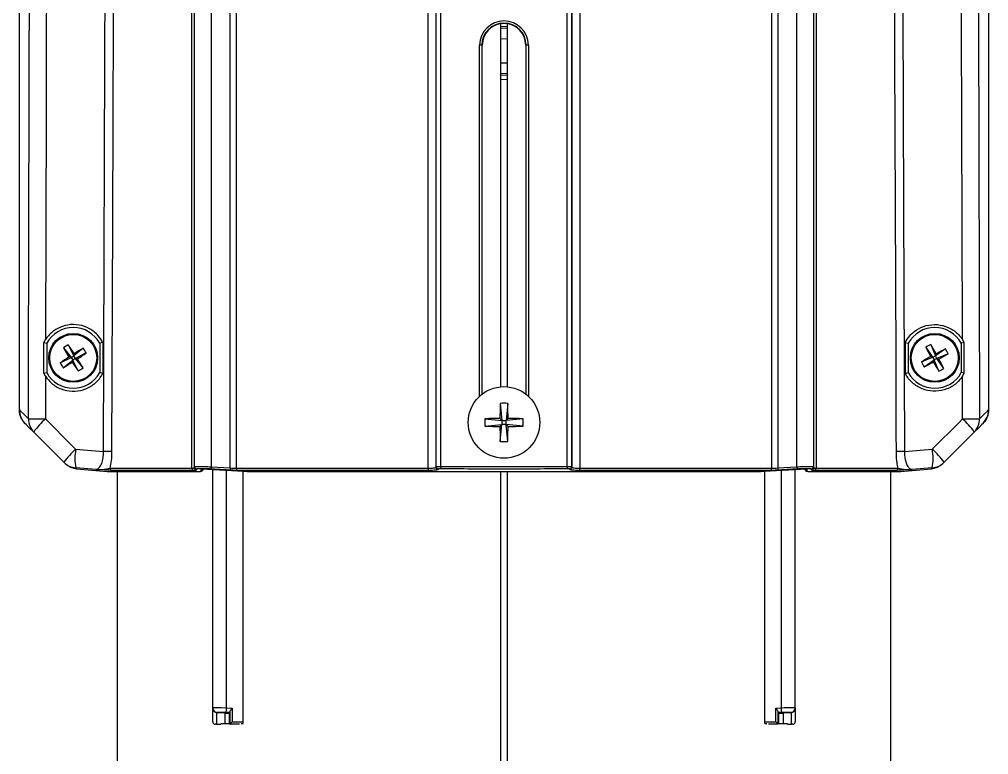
# Model space of a CAD drawing. Extents: x 7 to 113, y 1 to 87.
# Drawn here: x 45.81 to 52.2, y 65.56 to 70.41 of the extents above; entities that cross this region are included whole.
import ezdxf

# ---------------------------------------------------------------- set-up
doc = ezdxf.new("R2010")
doc.units = 0
doc.header["$MEASUREMENT"] = 0
doc.layers.add('OBJECT', color=7, linetype='CONTINUOUS')

msp = doc.modelspace()

# ---------------------------------------------------------------- linework, layer by layer
at = {"layer": 'OBJECT'}
for p, q in [((45.8134, 67.8362), (45.8134, 72.5201)), ((52.2033, 72.5201), (52.2033, 67.8362)), ((48.591, 67.4634), (48.591, 71.8883)), ((49.4256, 67.4634), (49.4256, 71.8883)), ((48.561, 67.4624), (48.561, 71.7611)), ((49.4556, 67.4624), (49.4556, 71.7611)), ((48.5091, 67.4524), (48.5091, 71.6714)), ((48.5596, 71.6714), (48.5596, 67.4578)), ((49.457, 67.4578), (49.457, 71.6714)), ((49.5075, 71.6714), (49.5075, 67.4524)), ((46.9682, 67.4617), (46.9682, 71.5204)), ((47.0772, 71.5164), (47.0772, 67.4615)), ((50.9395, 67.4615), (50.9395, 71.5164)), ((51.0485, 71.5204), (51.0485, 67.4617)), ((46.951, 67.4524), (46.951, 71.3714)), ((46.9659, 71.3714), (46.9659, 67.454)), ((47.2031, 67.4541), (47.2031, 71.3714)), ((47.2435, 71.3714), (47.2435, 67.4524)), ((50.7731, 67.4524), (50.7731, 71.3714)), ((50.8136, 71.3714), (50.8136, 67.4541)), ((51.0508, 67.454), (51.0508, 71.3714)), ((51.0656, 71.3714), (51.0656, 67.4524)), ((48.9883, 67.989), (48.9883, 70.3831)), ((49.0283, 70.3625), (48.9883, 70.3646)), ((49.0283, 70.3515), (48.9883, 70.3536)), ((49.0283, 70.3831), (49.0283, 67.989)), ((48.8625, 70.241), (48.8475, 70.241)), ((48.8475, 67.9266), (48.8475, 70.241)), ((48.8625, 70.241), (48.8648, 70.241)), ((48.8625, 70.241), (48.8625, 67.9394)), ((48.8648, 67.9412), (48.8648, 70.241)), ((48.8648, 70.241), (48.8648, 70.241)), ((48.8648, 67.9412), (48.8648, 70.241)), ((49.0283, 70.2818), (48.9883, 70.2824)), ((49.1518, 70.241), (49.1518, 67.9412)), ((49.1541, 70.241), (49.1518, 70.241)), ((49.1518, 70.241), (49.1518, 70.241)), ((49.1518, 70.241), (49.1518, 67.9412)), ((49.1691, 70.241), (49.1541, 70.241)), ((49.1541, 67.9394), (49.1541, 70.241)), ((49.1691, 70.241), (49.1691, 67.9266)), ((48.9883, 70.1253), (49.0283, 70.1259)), ((48.9883, 70.0541), (49.0283, 70.0562)), ((48.9883, 70.0431), (49.0283, 70.0452)), ((49.0283, 70.0152), (48.9883, 70.0131)), ((45.9741, 68.2811), (45.9863, 68.3018)), ((45.9742, 68.0778), (45.9741, 68.2811)), ((45.9741, 68.2811), (45.9933, 68.2763)), ((45.9933, 68.2763), (45.9933, 68.0826)), ((46.1037, 68.245), (46.1542, 68.1826)), ((46.1357, 68.2656), (46.1714, 68.1936)), ((46.2339, 68.2441), (46.1714, 68.1936)), ((46.3638, 68.2814), (46.3433, 68.2763)), ((46.3433, 68.2763), (46.3433, 68.0826)), ((46.3638, 68.2814), (46.3637, 68.0775)), ((51.6529, 68.2814), (51.653, 68.0775)), ((51.6529, 68.2814), (51.6733, 68.2763)), ((51.6733, 68.2763), (51.6733, 68.0826)), ((51.7885, 68.2494), (51.8344, 68.1835)), ((51.8219, 68.2677), (51.8524, 68.1934)), ((52.0426, 68.2811), (52.0233, 68.2763)), ((52.0233, 68.2763), (52.0233, 68.0826)), ((52.0426, 68.2811), (52.0303, 68.3018)), ((52.0425, 68.0778), (52.0426, 68.2811)), ((46.0822, 68.1469), (46.1542, 68.1826)), ((46.1542, 68.1826), (46.1402, 68.1856)), ((46.1542, 68.1826), (46.1714, 68.1936)), ((46.1542, 68.1826), (46.1652, 68.1653)), ((46.1745, 68.2076), (46.1714, 68.1936)), ((46.1825, 68.1764), (46.1714, 68.1936)), ((46.2544, 68.212), (46.1825, 68.1764)), ((51.7601, 68.153), (51.8344, 68.1835)), ((51.8344, 68.1835), (51.8207, 68.1876)), ((51.8344, 68.1835), (51.8524, 68.1934)), ((51.8344, 68.1835), (51.8442, 68.1656)), ((51.9183, 68.2393), (51.8524, 68.1934)), ((51.8565, 68.2071), (51.8524, 68.1934)), ((51.8622, 68.1754), (51.8524, 68.1934)), ((51.9365, 68.2059), (51.8622, 68.1754)), ((46.1027, 68.1148), (46.1652, 68.1653)), ((46.1622, 68.1513), (46.1652, 68.1653)), ((46.1825, 68.1764), (46.1652, 68.1653)), ((46.2009, 68.0933), (46.1652, 68.1653)), ((46.1825, 68.1764), (46.1965, 68.1733)), ((46.2329, 68.1139), (46.1825, 68.1764)), ((51.7783, 68.1196), (51.8442, 68.1656)), ((51.8402, 68.1518), (51.8442, 68.1656)), ((51.8622, 68.1754), (51.8442, 68.1656)), ((51.8747, 68.0913), (51.8442, 68.1656)), ((51.8622, 68.1754), (51.8759, 68.1713)), ((51.9082, 68.1095), (51.8622, 68.1754)), ((45.9742, 68.0778), (45.9933, 68.0826)), ((45.9858, 68.0581), (45.9742, 68.0778)), ((45.9858, 68.0581), (45.9851, 67.7771)), ((46.3637, 68.0775), (46.3433, 68.0826)), ((51.653, 68.0775), (51.6733, 68.0826)), ((52.0425, 68.0778), (52.0233, 68.0826)), ((52.0309, 68.0581), (52.0425, 68.0778)), ((52.0315, 67.7771), (52.0309, 68.0581)), ((48.984, 67.8796), (48.9948, 67.7674)), ((49.0326, 67.8796), (49.0218, 67.7674)), ((48.8826, 67.7782), (48.9948, 67.7674)), ((48.8826, 67.7295), (48.9948, 67.7404)), ((48.9948, 67.7674), (48.9815, 67.7806)), ((48.9815, 67.7271), (48.9948, 67.7404)), ((48.984, 67.6281), (48.9948, 67.7404)), ((48.9948, 67.7674), (49.0218, 67.7674)), ((48.9948, 67.7674), (48.9948, 67.7404)), ((49.0218, 67.7404), (48.9948, 67.7404)), ((49.0351, 67.7806), (49.0218, 67.7674)), ((49.1341, 67.7782), (49.0218, 67.7674)), ((49.0218, 67.7404), (49.0218, 67.7674)), ((49.0218, 67.7404), (49.0351, 67.7271)), ((49.1341, 67.7295), (49.0218, 67.7404)), ((49.0326, 67.6281), (49.0218, 67.7404)), ((46.1844, 67.5778), (46.3678, 67.5625)), ((51.6488, 67.5625), (51.8322, 67.5778)), ((46.1131, 67.4846), (46.1069, 67.4909)), ((51.9097, 67.4909), (51.9035, 67.4846)), ((46.1487, 67.4597), (46.1906, 67.4485)), ((46.3176, 67.4436), (46.1847, 67.4547)), ((46.1906, 67.4485), (46.3921, 67.4309)), ((46.3921, 67.4309), (46.9922, 67.4309)), ((46.3934, 67.4308), (46.9932, 67.4308)), ((46.4105, 67.4524), (46.951, 67.4524)), ((46.9615, 67.4374), (46.4236, 67.4374)), ((46.4583, 67.4308), (46.4583, 64.8789)), ((46.9659, 67.454), (46.9682, 67.4617)), ((47.0095, 67.4322), (47.0148, 67.4487)), ((47.0148, 67.4487), (47.2909, 67.4323)), ((47.0263, 67.448), (47.0238, 67.4403)), ((47.0238, 67.4403), (47.0277, 67.4479)), ((47.0772, 67.4615), (47.2031, 67.4541)), ((47.0882, 65.8709), (47.0882, 67.4443)), ((47.1782, 65.8709), (47.1782, 67.439)), ((47.2435, 67.4524), (48.5091, 67.4524)), ((48.5116, 67.4374), (47.2525, 67.4374)), ((47.2884, 65.7689), (47.2884, 67.4324)), ((47.3359, 67.4309), (50.6808, 67.4309)), ((47.3367, 67.4308), (50.68, 67.4308)), ((48.5596, 67.4578), (48.561, 67.4624)), ((48.591, 67.4634), (49.4256, 67.4634)), ((48.9883, 64.8789), (48.9883, 67.4308)), ((49.0283, 67.4308), (49.0283, 64.8789)), ((49.4556, 67.4624), (49.457, 67.4578)), ((50.7642, 67.4374), (49.505, 67.4374)), ((49.5075, 67.4524), (50.7731, 67.4524)), ((50.7257, 67.4323), (51.0018, 67.4487)), ((50.7283, 65.7689), (50.7283, 67.4324)), ((50.8136, 67.4541), (50.9395, 67.4615)), ((50.8384, 65.8709), (50.8384, 67.439)), ((50.9284, 65.8709), (50.9284, 67.4443)), ((50.989, 67.4479), (50.9929, 67.4403)), ((51.0018, 67.4487), (51.0072, 67.4322)), ((51.0235, 67.4308), (51.6232, 67.4308)), ((51.0245, 67.4309), (51.6246, 67.4309)), ((51.0485, 67.4617), (51.0508, 67.454)), ((51.593, 67.4374), (51.0552, 67.4374)), ((51.0656, 67.4524), (51.6062, 67.4524)), ((51.5583, 64.8789), (51.5583, 67.4308)), ((51.6246, 67.4309), (51.826, 67.4485)), ((51.832, 67.4547), (51.6991, 67.4436)), ((51.826, 67.4485), (51.868, 67.4597)), ((47.0882, 65.8699), (47.0882, 65.8709)), ((47.0882, 65.779), (47.0882, 65.8699)), ((47.1129, 65.8407), (47.1129, 65.764)), ((47.1175, 65.8409), (47.1175, 65.8401)), ((47.1677, 65.8379), (47.1175, 65.8401)), ((47.1677, 65.8379), (47.1677, 65.7689)), ((47.1677, 65.8378), (47.1713, 65.8377)), ((47.2007, 65.834), (47.1677, 65.834)), ((47.2007, 65.8364), (47.1713, 65.8377)), ((47.2007, 65.8403), (47.1775, 65.8409)), ((47.1782, 65.8709), (47.2157, 65.8699)), ((47.1965, 65.834), (47.2007, 65.834)), ((47.1965, 65.834), (47.1965, 65.7689)), ((47.1965, 65.8235), (47.2007, 65.8236)), ((47.2007, 65.8185), (47.1965, 65.8185)), ((47.1965, 65.8184), (47.2007, 65.8184)), ((47.2007, 65.8444), (47.2007, 65.764)), ((47.2157, 65.8699), (47.2157, 65.779)), ((50.801, 65.8699), (50.8384, 65.8709)), ((50.801, 65.779), (50.801, 65.8699)), ((50.816, 65.764), (50.816, 65.8444)), ((50.8392, 65.8409), (50.816, 65.8403)), ((50.8454, 65.8377), (50.816, 65.8364)), ((50.849, 65.834), (50.816, 65.834)), ((50.8201, 65.7689), (50.8201, 65.834)), ((50.8454, 65.8377), (50.849, 65.8378)), ((50.8992, 65.8401), (50.849, 65.8379)), ((50.849, 65.8379), (50.849, 65.7689)), ((50.8992, 65.8401), (50.8992, 65.8409)), ((50.9038, 65.764), (50.9038, 65.8407)), ((50.9284, 65.8709), (50.9284, 65.8699)), ((50.9284, 65.8699), (50.9284, 65.779)), ((47.0882, 65.779), (47.0882, 65.779)), ((47.1032, 65.764), (47.1032, 65.764)), ((47.1129, 65.764), (47.1032, 65.764)), ((47.1129, 65.764), (47.1404, 65.764)), ((47.1404, 65.7689), (47.1965, 65.7689)), ((47.2007, 65.764), (47.2042, 65.764)), ((47.2638, 65.764), (47.2007, 65.764)), ((47.2263, 65.764), (47.2042, 65.764)), ((47.2157, 65.779), (47.2884, 65.779)), ((47.2757, 65.7689), (47.2884, 65.7689)), ((50.7283, 65.779), (50.801, 65.779)), ((50.7283, 65.7689), (50.741, 65.7689)), ((50.816, 65.764), (50.7528, 65.764)), ((50.816, 65.7689), (50.8763, 65.7689)), ((50.8763, 65.764), (50.9038, 65.764)), ((50.9134, 65.764), (50.9038, 65.764))]:
    msp.add_line(p, q, dxfattribs=at)
at = {"layer": 'OBJECT', "flags": 128}
for points in [[(45.8734, 67.7785), (45.874, 68.0285), (45.8764, 69.0285), (45.8852, 72.5201)], [(52.1314, 72.5201), (52.1321, 72.2867), (52.1346, 71.2868), (52.1433, 67.7785)], [(46.3678, 67.5625), (46.3725, 68.8534), (46.3773, 70.1444), (46.3831, 71.6721)], [(46.4366, 71.6714), (46.4362, 71.564), (46.4344, 71.068), (46.4271, 69.0842), (46.4217, 67.5618)], [(51.5949, 67.5618), (51.5945, 67.6858), (51.5927, 68.1817), (51.5856, 70.1656), (51.58, 71.6714)], [(51.6335, 71.6721), (51.6381, 70.4633), (51.6429, 69.1723), (51.6488, 67.5625)], [(45.9941, 71.5441), (45.993, 71.097), (45.9899, 69.806), (45.9863, 68.3018)], [(52.0303, 68.3018), (52.0285, 69.0681), (52.0255, 70.3591), (52.0226, 71.5441)], [(45.8134, 67.8362), (45.8209, 67.829), (45.8409, 67.8097), (45.8734, 67.7785)], [(52.1433, 67.7785), (52.1757, 67.8097), (52.1957, 67.829), (52.2033, 67.8362)], [(45.9076, 67.6902), (45.8765, 67.7213), (45.8573, 67.7405), (45.85, 67.7478)], [(45.9851, 67.7771), (46.1616, 67.6006), (46.1844, 67.5778)], [(51.8322, 67.5778), (52.0088, 67.7543), (52.0315, 67.7771)], [(52.1666, 67.7478), (52.1594, 67.7405), (52.1402, 67.7213), (52.109, 67.6902)], [(46.1069, 67.4909), (45.9304, 67.6674), (45.9076, 67.6902)], [(52.109, 67.6902), (51.9325, 67.5136), (51.9097, 67.4909)], [(47.0772, 67.4615), (47.077, 67.4587), (47.0768, 67.456), (47.0767, 67.4535), (47.0765, 67.4513), (47.0764, 67.4494), (47.0763, 67.448), (47.0763, 67.447), (47.0763, 67.4466)], [(47.2031, 67.4541), (47.2029, 67.4513), (47.2028, 67.4486), (47.2026, 67.446), (47.2025, 67.4438), (47.2024, 67.442), (47.2023, 67.4405), (47.2022, 67.4396), (47.2022, 67.4391)], [(48.5758, 67.4474), (48.575, 67.4448), (48.5744, 67.4429)], [(48.591, 67.4634), (48.591, 67.4607), (48.591, 67.458), (48.5909, 67.4555), (48.5909, 67.4533), (48.5909, 67.4514), (48.5908, 67.45), (48.5908, 67.449), (48.5908, 67.4485)], [(49.4256, 67.4634), (49.4257, 67.4607), (49.4257, 67.458), (49.4257, 67.4555), (49.4258, 67.4533), (49.4258, 67.4514), (49.4258, 67.45), (49.4258, 67.449), (49.4258, 67.4485)], [(49.4422, 67.4429), (49.4414, 67.4454), (49.4408, 67.4474)], [(50.8136, 67.4541), (50.8137, 67.4513), (50.8139, 67.4486), (50.814, 67.446), (50.8142, 67.4438), (50.8143, 67.442), (50.8144, 67.4405), (50.8144, 67.4396), (50.8144, 67.4391)], [(50.9395, 67.4615), (50.9397, 67.4587), (50.9398, 67.456), (50.94, 67.4535), (50.9401, 67.4513), (50.9402, 67.4494), (50.9403, 67.448), (50.9404, 67.447), (50.9404, 67.4466)], [(47.1775, 65.8409), (47.1775, 65.8416), (47.1776, 65.8434), (47.1776, 65.8462), (47.1777, 65.8499), (47.1778, 65.8544), (47.178, 65.8596), (47.1781, 65.8651), (47.1782, 65.8709)], [(50.8392, 65.8409), (50.8391, 65.8416), (50.8391, 65.8434), (50.839, 65.8462), (50.8389, 65.8499), (50.8388, 65.8544), (50.8387, 65.8596), (50.8386, 65.8651), (50.8384, 65.8709)], [(47.2157, 65.779), (47.2127, 65.7761), (47.2099, 65.7733), (47.2073, 65.7707), (47.2051, 65.7684), (47.2032, 65.7666), (47.2018, 65.7652), (47.2009, 65.7643), (47.2007, 65.764)], [(50.816, 65.764), (50.8157, 65.7643), (50.8149, 65.7652), (50.8135, 65.7666), (50.8116, 65.7684), (50.8093, 65.7707), (50.8067, 65.7733), (50.8039, 65.7761), (50.801, 65.779)]]:
    msp.add_lwpolyline(points, dxfattribs=at)
at = {"layer": 'OBJECT'}
for centre, radius in [((46.1683, 68.1795), 0.161), ((46.1683, 68.1795), 0.1549), ((51.8483, 68.1795), 0.161), ((51.8483, 68.1795), 0.1549), ((49.0083, 67.7539), 0.236)]:
    msp.add_circle(centre, radius, dxfattribs=at)
for centre, radius, start, end in [((49.0083, 70.241), 0.1608, 0, 180), ((49.0083, 70.241), 0.1458, 0, 180), ((49.0083, 70.241), 0.1435, 90, 180), ((49.0083, 70.241), 0.1435, 0, 180), ((49.0083, 70.241), 0.1435, 0, 90), ((46.1683, 68.1795), 0.2, 28.95502, 151.04498), ((51.8483, 68.1795), 0.2, 28.95502, 151.04498), ((46.3333, 67.922), 0.3964, 119.89887, 125.40158), ((48.4819, 69.6645), 2.7696, 210.83211, 212.27488), ((43.8561, 66.7007), 2.765, 33.02363, 34.46879), ((47.6527, 65.867), 2.7683, 120.83197, 122.27543), ((45.9107, 68.0144), 0.3965, 29.8994, 35.40057), ((51.9948, 67.9108), 0.3965, 115.84897, 121.34982), ((54.2607, 69.4973), 2.7693, 206.78146, 208.22441), ((49.4363, 66.8671), 2.7663, 28.97302, 30.41751), ((47.6494, 65.8638), 2.7692, 123.02433, 124.46729), ((44.6878, 70.4943), 2.7683, 303.02447, 304.46795), ((53.1612, 65.7665), 2.7674, 118.9733, 120.41722), ((53.1652, 65.7688), 2.7673, 116.78063, 118.2246), ((50.5379, 70.588), 2.7624, 298.97199, 300.41854), ((51.5797, 68.033), 0.3965, 25.84855, 31.34988), ((46.4259, 68.3445), 0.3965, 209.8994, 215.40057), ((44.6834, 70.4927), 2.7693, 300.83181, 302.27476), ((48.4851, 69.6613), 2.7706, 213.02488, 214.46715), ((43.8562, 66.6952), 2.7679, 30.83167, 32.27531), ((52.1169, 68.3259), 0.3964, 205.84771, 211.34987), ((50.5306, 70.5918), 2.7692, 296.78154, 298.22454), ((54.2578, 69.4904), 2.7635, 208.97227, 210.41825), ((49.4377, 66.8626), 2.7672, 26.7807, 28.22473), ((46.1683, 68.1795), 0.2, 208.95502, 331.04498), ((46.0032, 68.4372), 0.3967, 299.90072, 305.39925), ((51.8483, 68.1795), 0.2, 208.95502, 331.04498), ((51.7019, 68.448), 0.3964, 295.8473, 301.34993), ((51.7723, 67.7609), 2.7908, 177.56154, 179.59423), ((49.0083, 67.4808), 0.3996, 86.50975, 93.49025), ((46.2444, 67.7609), 2.7908, 0.40577, 2.43846), ((45.9916, 67.7736), 0.1184, 177.58472, 224.79193), ((45.9752, 71.3805), 3.6034, 268.38117, 270.15837), ((46.3425, 67.3807), 0.5338, 132.03127, 144.55971), ((49.2813, 67.7539), 0.3995, 176.50916, 183.49084), ((49.0013, 64.9907), 2.79, 90.40573, 92.43898), ((49.0153, 64.9907), 2.79, 87.56102, 89.59427), ((48.7353, 67.7539), 0.3995, 356.50916, 3.49084), ((52.0415, 71.3805), 3.6034, 269.84163, 271.61883), ((51.6742, 67.3807), 0.5338, 35.44029, 47.96873), ((52.025, 67.7736), 0.1184, 315.20807, 2.41528), ((49.0013, 70.5194), 2.7924, 267.5622, 269.59377), ((51.7723, 67.7468), 2.7908, 180.40577, 182.43846), ((46.2444, 67.7468), 2.7908, 357.56154, 359.59423), ((49.0153, 70.5194), 2.7924, 270.40623, 272.4378), ((49.0083, 68.0269), 0.3996, 266.50975, 273.49025), ((46.5417, 67.1814), 0.5337, 132.03018, 144.5608), ((46.559, 67.517), 0.3794, 170.77887, 189.44968), ((46.367, 65.4477), 2.1148, 88.51833, 89.97836), ((51.6496, 65.4477), 2.1148, 90.02164, 91.48167), ((51.4577, 67.517), 0.3794, 350.55032, 9.22113), ((51.4749, 67.1814), 0.5337, 35.4392, 47.96982), ((46.1953, 67.5792), 0.1249, 225.00121, 265.13763), ((51.8214, 67.5792), 0.1249, 274.86237, 314.99879), ((46.4252, 67.4521), 0.0148, 179.00224, 263.69717), ((46.965, 67.451), 0.014, 174.26846, 255.47836), ((46.9809, 67.454), 0.015, 180.1043, 266.23937), ((46.9832, 67.4617), 0.015, 180.11189, 266.3631), ((47.0105, 67.4472), 0.015, 266.12354, 332.5782), ((47.2573, 67.4505), 0.0139, 172.13457, 249.6105), ((48.5356, 67.4492), 0.0267, 173.11444, 206.08267), ((48.5747, 67.4579), 0.015, 180.24751, 269.15895), ((48.576, 67.4624), 0.015, 180.24506, 269.17887), ((49.4406, 67.4624), 0.015, 270.82113, 359.75494), ((49.442, 67.4579), 0.015, 270.84105, 359.75249), ((49.481, 67.4492), 0.0267, 333.91733, 6.88556), ((50.7593, 67.4505), 0.0139, 290.3895, 7.86543), ((51.0062, 67.4472), 0.015, 207.4218, 273.87646), ((51.0335, 67.4617), 0.015, 273.6369, 359.88811), ((51.0358, 67.454), 0.015, 273.76063, 359.8957), ((51.0517, 67.451), 0.014, 284.52164, 5.73154), ((51.5914, 67.4521), 0.0148, 276.30283, 0.99776), ((47.1182, 65.8709), 0.03, 180.00786, 268.59529), ((50.8984, 65.8709), 0.03, 271.40582, 359.99103), ((50.9134, 65.779), 0.015, 270, 0)]:
    msp.add_arc(centre, radius, start, end, dxfattribs=at)
for centre, major_axis, ratio, start_param, end_param in [((47.1782, 65.8694), (0.09, -0.0015), 0.01646, 1.57103, 3.141826), ((47.1182, 65.8701), (-0.0212, 0.0217), 0.979493, 2.179554, 2.334444), ((47.1775, 65.8394), (0.06, -0.0015), 0.02468, 1.571369, 3.142165), ((50.8384, 65.8694), (0.09, 0.0015), 0.016457, 6.282914, 7.853711), ((50.8392, 65.8394), (0.06, 0.0015), 0.024678, 6.282576, 7.853372), ((50.8984, 65.8701), (0.0212, 0.0217), 0.979495, 3.949495, 4.104384), ((47.1032, 65.779), (0.0108, -0.0104), 0.999963, 3.905887, 5.476683)]:
    msp.add_ellipse(centre, major_axis=major_axis, ratio=ratio, start_param=start_param, end_param=end_param, dxfattribs=at)
for points, knots in [([(46.3638, 68.2814), (46.3544, 68.2966), (46.332, 68.3328), (46.2779, 68.3751), (46.2074, 68.4003), (46.132, 68.4005), (46.0609, 68.3757), (46.0129, 68.3381), (45.9923, 68.31), (45.9863, 68.3018)], [0, 0, 0, 0, 0.117568, 0.279861, 0.442586, 0.605907, 0.769589, 0.933238, 1, 1, 1, 1]), ([(51.6529, 68.2814), (51.6623, 68.2966), (51.6846, 68.3328), (51.7388, 68.3751), (51.8093, 68.4003), (51.8847, 68.4005), (51.9557, 68.3757), (52.0038, 68.3381), (52.0244, 68.31), (52.0303, 68.3018)], [0, 0, 0, 0, 0.117568, 0.279861, 0.442586, 0.605907, 0.769589, 0.933238, 1, 1, 1, 1]), ([(45.9858, 68.0581), (45.9982, 68.0422), (46.026, 68.0069), (46.0874, 67.9712), (46.1607, 67.9556), (46.2355, 67.9656), (46.3026, 67.9998), (46.3436, 68.042), (46.3597, 68.0705), (46.3637, 68.0775)], [0, 0, 0, 0, 0.132307, 0.294526, 0.457212, 0.620426, 0.783854, 0.947086, 1, 1, 1, 1]), ([(52.0309, 68.0581), (52.0184, 68.0422), (51.9907, 68.0069), (51.9293, 67.9712), (51.856, 67.9556), (51.7811, 67.9656), (51.7141, 67.9998), (51.6731, 68.042), (51.6569, 68.0705), (51.653, 68.0775)], [0, 0, 0, 0, 0.132307, 0.294526, 0.457212, 0.620426, 0.783854, 0.947086, 1, 1, 1, 1]), ([(45.85, 67.7478), (45.8398, 67.7607), (45.8207, 67.7846), (45.8137, 67.8176), (45.8134, 67.8339), (45.8134, 67.8362)], [0, 0, 0, 0, 0.499397, 0.929176, 1, 1, 1, 1]), ([(45.8134, 67.8362), (45.8152, 67.8198), (45.8187, 67.7894), (45.8371, 67.7612), (45.8484, 67.7494), (45.85, 67.7478)], [0, 0, 0, 0, 0.499401, 0.929163, 1, 1, 1, 1]), ([(52.2033, 67.8362), (52.2014, 67.8198), (52.1979, 67.7894), (52.1795, 67.7612), (52.1682, 67.7494), (52.1666, 67.7478)], [0, 0, 0, 0, 0.499401, 0.929163, 1, 1, 1, 1]), ([(52.1666, 67.7478), (52.1769, 67.7607), (52.196, 67.7846), (52.2029, 67.8176), (52.2032, 67.8339), (52.2033, 67.8362)], [0, 0, 0, 0, 0.499397, 0.929176, 1, 1, 1, 1]), ([(46.3176, 67.4436), (46.3237, 67.445), (46.3359, 67.4478), (46.353, 67.4724), (46.3647, 67.508), (46.3682, 67.5405), (46.3679, 67.5582), (46.3678, 67.5625)], [0, 0, 0, 0, 0.251338, 0.503313, 0.735354, 0.935196, 1, 1, 1, 1]), ([(46.4217, 67.5618), (46.4211, 67.5417), (46.4199, 67.5019), (46.4136, 67.4688), (46.4105, 67.4524)], [0, 0, 0, 0, 0.505217, 1, 1, 1, 1]), ([(51.6062, 67.4524), (51.6039, 67.4639), (51.5984, 67.492), (51.5953, 67.5312), (51.595, 67.5565), (51.5949, 67.5618)], [0, 0, 0, 0, 0.355604, 0.866053, 1, 1, 1, 1]), ([(51.6488, 67.5625), (51.6489, 67.5502), (51.6492, 67.5258), (51.6563, 67.493), (51.6674, 67.4666), (51.6823, 67.4472), (51.6932, 67.4449), (51.6991, 67.4436)], [0, 0, 0, 0, 0.182198, 0.364245, 0.551043, 0.759195, 1, 1, 1, 1]), ([(46.1906, 67.4485), (46.1761, 67.4511), (46.1471, 67.4563), (46.1245, 67.4752), (46.1131, 67.4846)], [0, 0, 0, 0, 0.5, 1, 1, 1, 1]), ([(51.9035, 67.4846), (51.8922, 67.4752), (51.8695, 67.4563), (51.8405, 67.4511), (51.826, 67.4485)], [0, 0, 0, 0, 0.5, 1, 1, 1, 1]), ([(46.1847, 67.4547), (46.1855, 67.4539), (46.1891, 67.4501), (46.1899, 67.4492), (46.1906, 67.4485)], [0, 0, 0, 0, 0.2192209, 1, 1, 1, 1]), ([(46.3176, 67.4436), (46.3177, 67.4436), (46.3424, 67.442), (46.3822, 67.4448), (46.4036, 67.4505), (46.4105, 67.4524)], [0, 0, 0, 0, 0.00294, 0.680839, 1, 1, 1, 1]), ([(46.4236, 67.4374), (46.4171, 67.4376), (46.403, 67.438), (46.3632, 67.4405), (46.3331, 67.4425), (46.3177, 67.4436), (46.3176, 67.4436)], [0, 0, 0, 0, 0.298756, 0.643488, 0.99732, 1, 1, 1, 1]), ([(46.951, 67.4524), (46.9551, 67.4525), (46.9635, 67.4526), (46.9651, 67.4535), (46.9659, 67.454)], [0, 0, 0, 0, 0.486978, 1, 1, 1, 1]), ([(46.9799, 67.439), (46.979, 67.4386), (46.9771, 67.4377), (46.9667, 67.4375), (46.9615, 67.4374)], [0, 0, 0, 0, 0.488652, 1, 1, 1, 1]), ([(46.9682, 67.4617), (46.9696, 67.4622), (46.9724, 67.4633), (46.9917, 67.464), (47.0197, 67.4638), (47.05, 67.4629), (47.0697, 67.4619), (47.0772, 67.4615)], [0, 0, 0, 0, 0.216844, 0.433701, 0.650256, 0.866699, 1, 1, 1, 1]), ([(46.9822, 67.4467), (46.9821, 67.4461), (46.9813, 67.4435), (46.9805, 67.441), (46.9799, 67.439)], [0, 0, 0, 0, 0.2260625, 1, 1, 1, 1]), ([(47.0763, 67.4466), (47.0657, 67.4472), (47.0446, 67.4483), (47.0165, 67.449), (46.9952, 67.4489), (46.9841, 67.448), (46.9827, 67.4471), (46.9822, 67.4467)], [0, 0, 0, 0, 0.216835, 0.433686, 0.650167, 0.866491, 1, 1, 1, 1]), ([(46.9922, 67.4309), (46.9968, 67.4309), (47.0063, 67.431), (47.0084, 67.4318), (47.0095, 67.4322)], [0, 0, 0, 0, 0.491582, 1, 1, 1, 1]), ([(46.9944, 67.4309), (46.9974, 67.4309), (47.0051, 67.4309), (47.0095, 67.4313), (47.0143, 67.4324), (47.0177, 67.4338), (47.0213, 67.4363), (47.0229, 67.4389), (47.0237, 67.4403)], [0, 0, 0, 0, 0.251786, 0.632709, 0.737621, 0.822392, 0.908949, 1, 1, 1, 1]), ([(47.2022, 67.4391), (47.1922, 67.4397), (47.1502, 67.4422), (47.1083, 67.4447), (47.0763, 67.4466)], [0, 0, 0, 0, 0.2377669, 1, 1, 1, 1]), ([(47.2525, 67.4374), (47.2454, 67.4375), (47.2303, 67.4377), (47.2119, 67.4386), (47.2022, 67.4391)], [0, 0, 0, 0, 0.473443, 1, 1, 1, 1]), ([(47.2031, 67.4541), (47.2101, 67.4536), (47.2249, 67.4526), (47.2371, 67.4525), (47.2435, 67.4524)], [0, 0, 0, 0, 0.473398, 1, 1, 1, 1]), ([(47.2909, 67.4323), (47.2989, 67.4319), (47.3143, 67.4311), (47.3287, 67.4309), (47.3351, 67.4309), (47.3359, 67.4309)], [0, 0, 0, 0, 0.489871, 0.942612, 1, 1, 1, 1]), ([(48.5091, 67.4524), (48.5158, 67.4525), (48.5292, 67.4526), (48.5453, 67.4538), (48.5569, 67.4555), (48.5587, 67.457), (48.5596, 67.4578)], [0, 0, 0, 0, 0.2465, 0.492977, 0.740149, 1, 1, 1, 1]), ([(48.5744, 67.4429), (48.5734, 67.4421), (48.5712, 67.4407), (48.5572, 67.4389), (48.5371, 67.4377), (48.5202, 67.4375), (48.5116, 67.4374)], [0, 0, 0, 0, 0.249056, 0.498133, 0.746674, 1, 1, 1, 1]), ([(48.561, 67.4624), (48.5615, 67.4625), (48.5623, 67.4628), (48.5677, 67.4631), (48.5755, 67.4634), (48.5838, 67.4634), (48.5891, 67.4634), (48.591, 67.4634)], [0, 0, 0, 0, 0.218544, 0.437092, 0.65551, 0.873728, 1, 1, 1, 1]), ([(48.5908, 67.4485), (48.5891, 67.4485), (48.5858, 67.4485), (48.5813, 67.4483), (48.5779, 67.4481), (48.5761, 67.4477), (48.5759, 67.4475), (48.5758, 67.4474)], [0, 0, 0, 0, 0.217388, 0.434771, 0.652345, 0.870527, 1, 1, 1, 1]), ([(49.4258, 67.4485), (49.4158, 67.4483), (49.3658, 67.4477), (49.1558, 67.4456), (48.8875, 67.4452), (48.6592, 67.4477), (48.5908, 67.4485)], [0, 0, 0, 0, 0.035928, 0.179639, 0.754501, 1, 1, 1, 1]), ([(49.4256, 67.4634), (49.429, 67.4634), (49.4357, 67.4634), (49.4447, 67.4633), (49.4515, 67.463), (49.455, 67.4627), (49.4554, 67.4624), (49.4556, 67.4624)], [0, 0, 0, 0, 0.218059, 0.436117, 0.654231, 0.872516, 1, 1, 1, 1]), ([(49.4408, 67.4474), (49.4406, 67.4476), (49.4402, 67.4478), (49.4375, 67.4482), (49.4336, 67.4484), (49.4294, 67.4485), (49.4268, 67.4485), (49.4258, 67.4485)], [0, 0, 0, 0, 0.219082, 0.438182, 0.656825, 0.874764, 1, 1, 1, 1]), ([(49.505, 67.4374), (49.4967, 67.4375), (49.48, 67.4377), (49.4599, 67.4389), (49.4456, 67.4406), (49.4434, 67.4421), (49.4422, 67.4429)], [0, 0, 0, 0, 0.24726, 0.494506, 0.742148, 1, 1, 1, 1]), ([(49.457, 67.4578), (49.4579, 67.4571), (49.4596, 67.4556), (49.4709, 67.4538), (49.4871, 67.4526), (49.5007, 67.4525), (49.5075, 67.4524)], [0, 0, 0, 0, 0.249667, 0.499371, 0.748128, 1, 1, 1, 1]), ([(50.6808, 67.4309), (50.6874, 67.4309), (50.7009, 67.4311), (50.7173, 67.4319), (50.7257, 67.4323)], [0, 0, 0, 0, 0.4877, 1, 1, 1, 1]), ([(50.8144, 67.4391), (50.8057, 67.4387), (50.7873, 67.4377), (50.7722, 67.4375), (50.7642, 67.4374)], [0, 0, 0, 0, 0.474046, 1, 1, 1, 1]), ([(50.7731, 67.4524), (50.7788, 67.4525), (50.7902, 67.4526), (50.805, 67.4535), (50.8127, 67.454), (50.8136, 67.4541)], [0, 0, 0, 0, 0.471916, 0.943784, 1, 1, 1, 1]), ([(50.9404, 67.4466), (50.9304, 67.446), (50.8884, 67.4435), (50.8464, 67.441), (50.8144, 67.4391)], [0, 0, 0, 0, 0.2377672, 1, 1, 1, 1]), ([(50.9395, 67.4615), (50.9517, 67.4621), (50.9762, 67.4633), (51.0088, 67.464), (51.0335, 67.4638), (51.0463, 67.4629), (51.0479, 67.462), (51.0485, 67.4617)], [0, 0, 0, 0, 0.216872, 0.433758, 0.650331, 0.86677, 1, 1, 1, 1]), ([(51.0344, 67.4467), (51.0332, 67.4473), (51.0308, 67.4484), (51.0141, 67.4491), (50.9899, 67.4489), (50.9638, 67.4479), (50.9469, 67.447), (50.9404, 67.4466)], [0, 0, 0, 0, 0.2168, 0.433617, 0.650078, 0.866405, 1, 1, 1, 1]), ([(50.9929, 67.4403), (50.9922, 67.4423), (50.9913, 67.4448), (50.9905, 67.4475), (50.9903, 67.448)], [0, 0, 0, 0, 0.807655, 1, 1, 1, 1]), ([(50.993, 67.4404), (50.9932, 67.4399), (50.9939, 67.4381), (50.9961, 67.4359), (50.999, 67.4338), (51.0017, 67.4326), (51.0043, 67.4319), (51.009, 67.4311), (51.0157, 67.4308), (51.0247, 67.4308), (51.0282, 67.4309)], [0, 0, 0, 0, 0.0232042, 0.0915412, 0.1528326, 0.2098627, 0.2739319, 0.38264, 0.7588549, 1, 1, 1, 1]), ([(51.0072, 67.4322), (51.0082, 67.4318), (51.0102, 67.4311), (51.0197, 67.4309), (51.0245, 67.4309)], [0, 0, 0, 0, 0.494003, 1, 1, 1, 1]), ([(51.0368, 67.439), (51.0366, 67.4396), (51.0358, 67.4421), (51.035, 67.4447), (51.0344, 67.4467)], [0, 0, 0, 0, 0.2260629, 1, 1, 1, 1]), ([(51.0552, 67.4374), (51.0501, 67.4375), (51.0397, 67.4377), (51.0378, 67.4386), (51.0368, 67.439)], [0, 0, 0, 0, 0.488114, 1, 1, 1, 1]), ([(51.0508, 67.454), (51.0515, 67.4535), (51.053, 67.4526), (51.0613, 67.4525), (51.0656, 67.4524)], [0, 0, 0, 0, 0.487924, 1, 1, 1, 1]), ([(51.6991, 67.4436), (51.699, 67.4436), (51.6838, 67.4425), (51.6537, 67.4405), (51.6139, 67.438), (51.5996, 67.4376), (51.593, 67.4374)], [0, 0, 0, 0, 0.00268, 0.34979, 0.701238, 1, 1, 1, 1]), ([(51.6062, 67.4524), (51.613, 67.4505), (51.6344, 67.4448), (51.6743, 67.442), (51.699, 67.4436), (51.6991, 67.4436)], [0, 0, 0, 0, 0.319161, 0.99706, 1, 1, 1, 1]), ([(51.826, 67.4485), (51.8262, 67.4487), (51.8268, 67.4493), (51.8301, 67.4527), (51.832, 67.4547)], [0, 0, 0, 0, 0.423826, 1, 1, 1, 1]), ([(47.1129, 65.8407), (47.1116, 65.841), (47.1089, 65.8416), (47.1044, 65.8435), (47.0995, 65.8466), (47.0941, 65.8518), (47.0895, 65.8597), (47.0882, 65.8663), (47.0882, 65.8699), (47.0882, 65.8699)], [0, 0, 0, 0, 0.104984, 0.209858, 0.318643, 0.480987, 0.708302, 0.995272, 1, 1, 1, 1]), ([(47.2157, 65.8699), (47.2156, 65.8699), (47.213, 65.8663), (47.2083, 65.8597), (47.2033, 65.8518), (47.2009, 65.8469), (47.2008, 65.845), (47.2008, 65.8444)], [0, 0, 0, 0, 0.006225, 0.384922, 0.684889, 0.899127, 1, 1, 1, 1]), ([(50.8159, 65.8444), (50.8159, 65.845), (50.8158, 65.8469), (50.8134, 65.8518), (50.8084, 65.8597), (50.8036, 65.8663), (50.801, 65.8699), (50.801, 65.8699)], [0, 0, 0, 0, 0.100866, 0.315104, 0.615077, 0.993761, 1, 1, 1, 1]), ([(50.9284, 65.8699), (50.9284, 65.8699), (50.9284, 65.8663), (50.9272, 65.8597), (50.9226, 65.8518), (50.9172, 65.8466), (50.9123, 65.8435), (50.9077, 65.8416), (50.9051, 65.841), (50.9038, 65.8407)], [0, 0, 0, 0, 0.004728, 0.291693, 0.51901, 0.681356, 0.790148, 0.895021, 1, 1, 1, 1])]:
    msp.add_open_spline(points, degree=3, knots=knots, dxfattribs=at)

doc.saveas('drawing.dxf')
